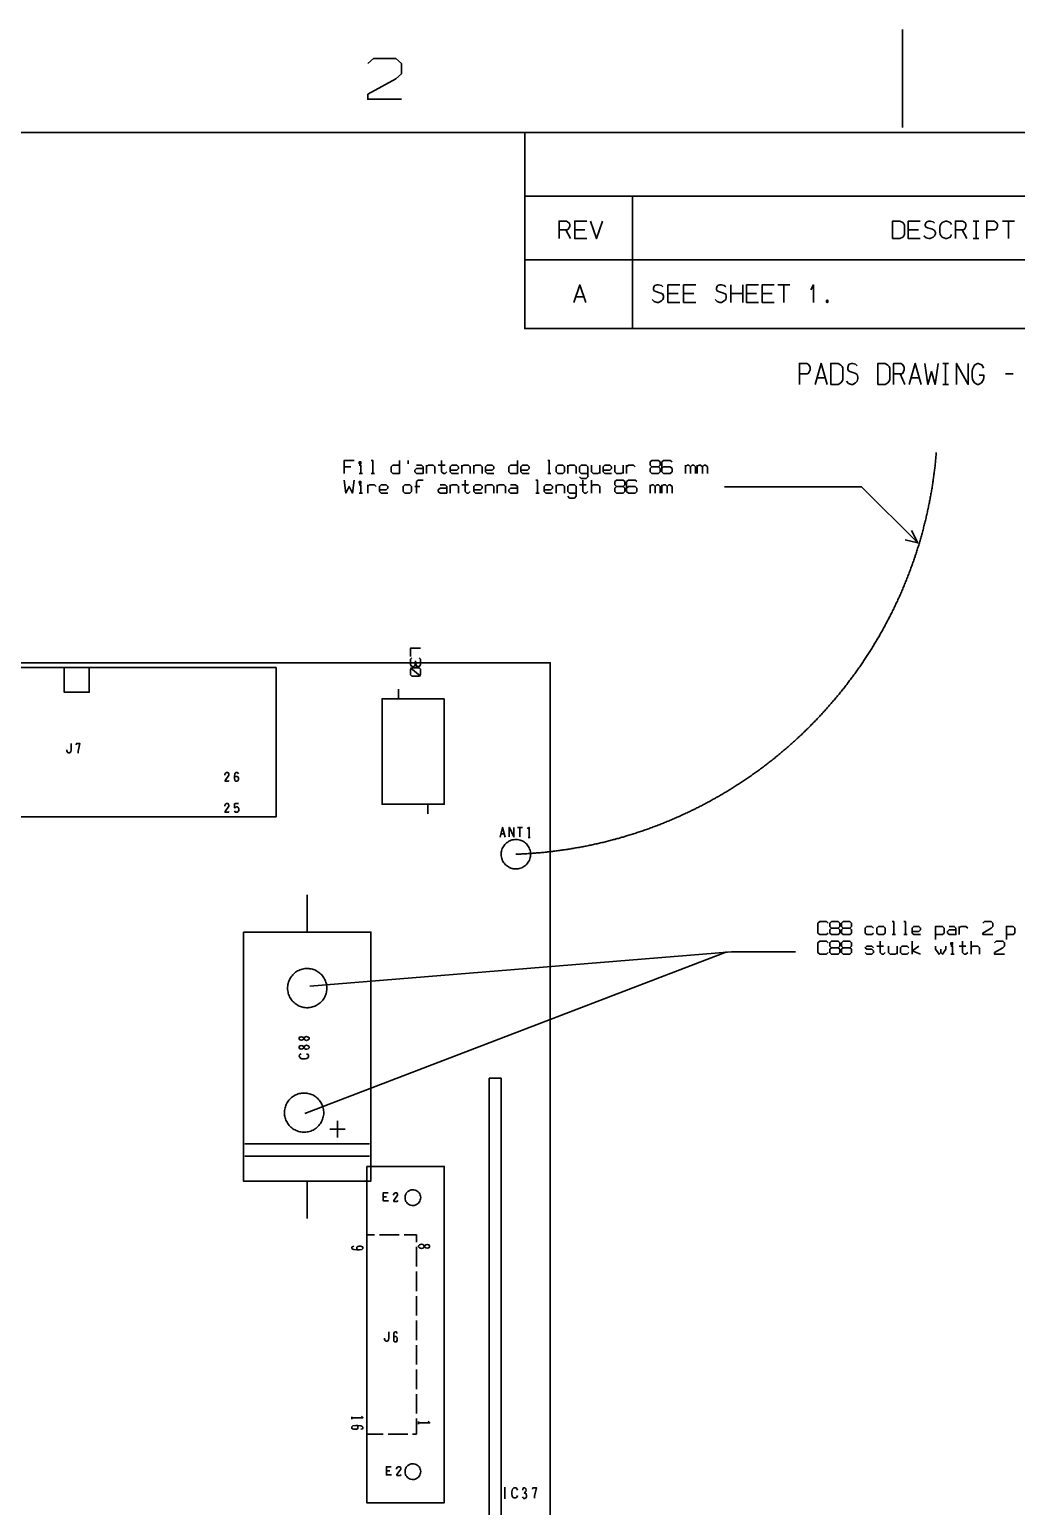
# Model space of a CAD drawing. Header units: millimetres. Extents: x 0 to 1189, y 35 to 806.
# Drawn here: x 638.5 to 915.3, y 391.3 to 805.6 of the extents above; entities that cross this region are included whole.
import ezdxf

# ---------------------------------------------------------------- set-up
doc = ezdxf.new("R2010")
doc.units = ezdxf.units.MM
doc.layers.add('Pen 1', color=7, linetype='Continuous')

msp = doc.modelspace()

# ---------------------------------------------------------------- linework, layer by layer
at = {"layer": 'Pen 1', "color": 7, "lineweight": 30}
for p, q in [((883.3, 805.58), (883.3, 778.1)), ((777.4, 758.85), (1162.45, 758.85)), ((807.65, 758.85), (807.65, 721.7)), ((903.15, 751.85), (904.72, 751.85)), ((903.95, 746.92), (903.95, 751.85)), ((911.35, 751.85), (914.7, 751.85)), ((913.03, 746.92), (913.03, 751.85)), ((788.9, 749.42), (790.2, 746.92)), ((791.42, 749.42), (794.25, 749.42)), ((884.95, 749.42), (887.78, 749.42)), ((900.03, 749.42), (901.33, 746.92)), ((903.15, 746.92), (904.72, 746.92)), ((777.4, 740.97), (1162.45, 740.97)), ((835.15, 729.05), (835.15, 733.95)), ((838.53, 733.95), (838.53, 729.05)), ((848.35, 733.95), (851.72, 733.95)), ((850.05, 729.05), (850.05, 733.95)), ((791.65, 730.58), (794.03, 730.58)), ((817.55, 731.55), (820.38, 731.55)), ((821.95, 731.55), (824.78, 731.55)), ((835.15, 731.55), (838.53, 731.55)), ((839.55, 731.55), (842.4, 731.55)), ((843.95, 731.55), (846.8, 731.55)), ((882.7, 709.03), (884, 706.05)), ((894.62, 711.92), (896.2, 711.92)), ((895.42, 706.05), (895.42, 711.92)), ((912.2, 709.03), (914.38, 709.03)), ((859.3, 707.88), (861.67, 707.88)), ((885.72, 707.88), (888.08, 707.88)), ((894.62, 706.05), (896.2, 706.05)), ((744.67, 684.72), (744.67, 683.8)), ((726.78, 682.9), (728.65, 682.9)), ((731, 681.05), (731.95, 681.05)), ((734.3, 681.05), (735.25, 681.05)), ((749.88, 681.05), (749.88, 683.35)), ((753.17, 683.35), (755.05, 683.35)), ((759.78, 681.05), (759.78, 683.35)), ((763.08, 681.05), (763.08, 683.35)), ((783.83, 681.05), (784.75, 681.05)), ((789.47, 681.05), (789.47, 683.35)), ((798.42, 681.05), (798.42, 683.35)), ((805.03, 681.05), (805.03, 683.35)), ((805.97, 681.05), (805.97, 683.35)), ((822.47, 681.05), (822.47, 683.35)), ((825.78, 681.05), (825.78, 683.35)), ((731, 675.55), (731.95, 675.55)), ((733.38, 675.55), (733.38, 677.85)), ((746.58, 677.4), (747.97, 677.4)), ((756.47, 675.55), (756.47, 677.85)), ((759.78, 677.85), (761.65, 677.85)), ((766.38, 675.55), (766.38, 677.85)), ((769.67, 675.55), (769.67, 677.85)), ((780.53, 675.55), (781.45, 675.55)), ((786.17, 675.55), (786.17, 677.85)), ((792.78, 677.85), (794.65, 677.85)), ((796.08, 675.55), (796.08, 679.22)), ((812.58, 675.55), (812.58, 677.85)), ((815.88, 675.55), (815.88, 677.85)), ((745.4, 626.58), (748.15, 624.2)), ((746.78, 628.53), (746.78, 627.75)), ((741.97, 620.55), (741.97, 617.85)), ((750.22, 588.28), (750.22, 585.6)), ((775.35, 581.75), (776.8, 581.75)), ((776.03, 581.75), (776.03, 579.1)), ((770.78, 579.95), (771.67, 579.95)), ((778.33, 578.92), (778.92, 578.92)), ((716.4, 562.9), (716.4, 552.42)), ((880.38, 551.7), (881.33, 551.7)), ((883.67, 551.7), (884.62, 551.7)), ((899.22, 551.7), (899.22, 554)), ((834.03, 546.85), (715.75, 501.48)), ((876.12, 548.5), (878.03, 548.5)), ((881.8, 546.2), (881.8, 548.5)), ((886.03, 546.2), (886.03, 549.88)), ((894.05, 546.65), (894.05, 547.58)), ((899.22, 548.5), (901.12, 548.5)), ((902.55, 546.2), (902.55, 549.88)), ((896.88, 546.2), (897.83, 546.2)), ((722.75, 497.15), (727.05, 497.15)), ((724.9, 494.8), (724.9, 499.5)), ((733.88, 493.05), (698.95, 493.05)), ((733.88, 489.55), (698.95, 489.55)), ((716.4, 482.58), (716.4, 472.08)), ((737.75, 478.15), (738.65, 478.15)), ((733.1, 467.45), (733.1, 461.95)), ((735.3, 467.45), (733.1, 467.45)), ((742.17, 467.45), (736.67, 467.45)), ((747.05, 467.45), (743.55, 467.45)), ((747.05, 465.48), (747.05, 467.45)), ((747.05, 458.6), (747.05, 464.1)), ((733.1, 460.58), (733.1, 455.08)), ((747.05, 451.7), (747.05, 457.23)), ((733.1, 453.7), (733.1, 448.2)), ((747.05, 444.83), (747.05, 450.33)), ((733.1, 446.83), (733.1, 441.33)), ((747.05, 437.95), (747.05, 443.45)), ((733.1, 439.95), (733.1, 434.45)), ((747.05, 431.08), (747.05, 436.58)), ((733.1, 433.08), (733.1, 427.58)), ((747.05, 424.2), (747.05, 429.7)), ((733.1, 426.2), (733.1, 420.67)), ((747.05, 417.33), (747.05, 422.83)), ((733.1, 419.3), (733.1, 413.8)), ((728.95, 416.48), (728.95, 415.77)), ((747.05, 411.55), (747.05, 415.95)), ((747.65, 415.1), (747.65, 414.4)), ((733.1, 412.42), (733.1, 411.55)), ((733.1, 411.55), (737.7, 411.55)), ((739.08, 411.55), (744.58, 411.55)), ((745.95, 411.55), (747.05, 411.55)), ((738.62, 401.3), (739.53, 401.3)), ((771.6, 396.55), (771.97, 396.55)), ((771.6, 393.65), (771.97, 393.65)), ((771.78, 396.55), (771.78, 393.65))]:
    msp.add_line(p, q, dxfattribs=at)
for points in [[(733.4, 796.03), (734.97, 797.45), (741.25, 797.45), (742.83, 796.03), (742.83, 793.17), (741.25, 791.72), (733.4, 787.42), (733.4, 786), (742.83, 786)], [(26.55, 776.72), (1162.45, 776.72), (1162.45, 61.62), (26.55, 61.62), (26.55, 776.72)], [(777.4, 776.72), (1162.45, 776.72), (1162.45, 721.7), (777.4, 721.7), (777.4, 776.72)], [(787.03, 746.92), (787.03, 751.85), (789.1, 751.85), (789.42, 751.65), (789.85, 751.28), (790, 750.88), (790, 750.3), (789.62, 749.55), (789.25, 749.42), (787.03, 749.42)], [(794.8, 751.85), (791.42, 751.85), (791.42, 746.92), (794.8, 746.92)], [(795.83, 751.85), (797.5, 746.92), (799.2, 751.85)], [(880.55, 746.92), (880.55, 751.85), (882.6, 751.85), (883.38, 751.45), (883.72, 751.08), (883.9, 750.7), (883.9, 748.08), (883.72, 747.7), (883.38, 747.33), (882.6, 746.92), (880.55, 746.92)], [(888.3, 751.85), (884.95, 751.85), (884.95, 746.92), (888.3, 746.92)], [(892.33, 751.28), (891.9, 751.65), (891.1, 751.85), (890.72, 751.85), (890.1, 751.65), (889.92, 751.45), (889.72, 750.88), (889.72, 750.5), (889.92, 750.12), (890.33, 749.92), (891.1, 749.72), (891.7, 749.55), (892.33, 749.22), (892.53, 748.65), (892.53, 748.28), (892.33, 747.7), (891.9, 747.33), (891.1, 746.92), (890.72, 746.92), (889.92, 747.12), (889.35, 747.7)], [(897.1, 750.88), (896.72, 751.45), (895.8, 751.85), (895.42, 751.85), (894.47, 751.45), (893.92, 750.7), (893.75, 749.92), (893.75, 748.85), (893.92, 748.08), (894.47, 747.33), (895.42, 746.92), (895.8, 746.92), (896.72, 747.33), (897.1, 748.08)], [(898.15, 746.92), (898.15, 751.85), (900.2, 751.85), (900.55, 751.65), (900.97, 751.28), (901.12, 750.88), (901.12, 750.3), (900.75, 749.55), (900.35, 749.42), (898.15, 749.42)], [(906.95, 746.92), (906.95, 751.85), (909, 751.85), (909.35, 751.65), (909.78, 751.28), (909.92, 750.88), (909.92, 750.3), (909.55, 749.55), (909.15, 749.42), (906.95, 749.42)], [(791.15, 729.05), (792.83, 733.95), (794.53, 729.05)], [(816.12, 733.38), (815.72, 733.78), (814.92, 733.95), (814.53, 733.95), (813.92, 733.78), (813.72, 733.58), (813.55, 733), (813.55, 732.62), (813.72, 732.25), (814.15, 732.05), (814.92, 731.85), (815.53, 731.67), (816.12, 731.35), (816.33, 730.78), (816.33, 730.4), (816.12, 729.83), (815.72, 729.45), (814.92, 729.05), (814.53, 729.05), (813.72, 729.25), (813.15, 729.83)], [(820.92, 733.95), (817.55, 733.95), (817.55, 729.05), (820.92, 729.05)], [(825.33, 733.95), (821.95, 733.95), (821.95, 729.05), (825.33, 729.05)], [(833.75, 733.38), (833.33, 733.78), (832.53, 733.95), (832.12, 733.95), (831.53, 733.78), (831.33, 733.58), (831.15, 733), (831.15, 732.62), (831.33, 732.25), (831.75, 732.05), (832.53, 731.85), (833.12, 731.67), (833.75, 731.35), (833.92, 730.78), (833.92, 730.4), (833.75, 729.83), (833.33, 729.45), (832.53, 729.05), (832.12, 729.05), (831.33, 729.25), (830.75, 729.83)], [(842.92, 733.95), (839.55, 733.95), (839.55, 729.05), (842.92, 729.05)], [(847.33, 733.95), (843.95, 733.95), (843.95, 729.05), (847.33, 729.05)], [(857.65, 732.55), (858.38, 733.95), (858.38, 729.05)], [(862.4, 729.17), (862.33, 729.05), (862.12, 729.05), (862.05, 729.17), (862.05, 729.5), (862.12, 729.62), (862.33, 729.62), (862.4, 729.5), (862.4, 729.17)], [(854.42, 706.05), (854.42, 711.92), (856.47, 711.92), (856.83, 711.7), (857.25, 711.25), (857.4, 710.78), (857.4, 710.1), (857, 709.17), (856.62, 709.03), (854.42, 709.03)], [(858.83, 706.05), (860.5, 711.92), (862.17, 706.05)], [(863.22, 706.05), (863.22, 711.92), (865.28, 711.92), (866.05, 711.47), (866.38, 711.03), (866.58, 710.55), (866.58, 707.42), (866.38, 706.97), (866.05, 706.5), (865.28, 706.05), (863.22, 706.05)], [(870.6, 711.25), (870.17, 711.7), (869.38, 711.92), (869, 711.92), (868.38, 711.7), (868.2, 711.47), (868, 710.78), (868, 710.33), (868.2, 709.88), (868.6, 709.65), (869.38, 709.4), (869.97, 709.17), (870.6, 708.8), (870.78, 708.1), (870.78, 707.65), (870.6, 706.97), (870.17, 706.5), (869.38, 706.05), (869, 706.05), (868.2, 706.28), (867.62, 706.97)], [(876.42, 706.05), (876.42, 711.92), (878.47, 711.92), (879.25, 711.47), (879.58, 711.03), (879.78, 710.55), (879.78, 707.42), (879.58, 706.97), (879.25, 706.5), (878.47, 706.05), (876.42, 706.05)], [(880.83, 706.05), (880.83, 711.92), (882.88, 711.92), (883.22, 711.7), (883.65, 711.25), (883.8, 710.78), (883.8, 710.1), (883.42, 709.17), (883.03, 709.03), (880.83, 709.03)], [(885.22, 706.05), (886.9, 711.92), (888.58, 706.05)], [(889.62, 711.92), (890.45, 706.05), (891.45, 709.65), (892.47, 706.05), (893.33, 711.92)], [(898.42, 706.05), (898.42, 711.92), (901.78, 706.05), (901.78, 711.92)], [(906.03, 710.55), (905.67, 711.47), (904.65, 711.92), (904.35, 711.92), (903.5, 711.47), (902.92, 710.33), (902.83, 709.65), (902.83, 708.35), (902.92, 707.42), (903.5, 706.5), (904.35, 706.05), (904.65, 706.05), (905.5, 706.5), (906.03, 707.42), (906.17, 708.1), (906.17, 708.58), (904.85, 708.58)], [(726.78, 681.05), (726.78, 684.72), (729.6, 684.72)], [(731, 683.8), (731, 684.28), (731.47, 684.28), (731.47, 683.8), (731, 683.8)], [(734.78, 681.05), (734.78, 684.72), (734.3, 684.72)], [(742.33, 683.35), (740.45, 683.35), (739.97, 682.9), (739.97, 681.53), (740.45, 681.05), (742.33, 681.05), (742.33, 684.72)], [(755.53, 681.53), (755.05, 681.05), (754.58, 681.05), (754.1, 681.53), (754.1, 684.72)], [(775.33, 683.35), (773.45, 683.35), (772.97, 682.9), (772.97, 681.53), (773.45, 681.05), (775.33, 681.05), (775.33, 684.72)], [(774.92, 574.25), (775.25, 574.28), (775.6, 574.28), (775.95, 574.3), (776.28, 574.3), (776.62, 574.33), (776.97, 574.35), (777.33, 574.38), (777.65, 574.38), (778, 574.4), (778.35, 574.42), (778.67, 574.45), (779.03, 574.47), (779.38, 574.5), (779.7, 574.53), (780.05, 574.55), (780.4, 574.58), (780.72, 574.6), (781.08, 574.62), (781.42, 574.65), (781.75, 574.67), (782.1, 574.72), (782.45, 574.75), (782.78, 574.78), (783.12, 574.83), (783.47, 574.85), (783.8, 574.9), (784.15, 574.92), (784.5, 574.97), (784.83, 575), (785.17, 575.05), (785.5, 575.08), (785.85, 575.12), (786.2, 575.17), (786.53, 575.22), (786.88, 575.25), (787.2, 575.3), (787.55, 575.35), (787.9, 575.4), (788.22, 575.45), (788.58, 575.5), (788.9, 575.55), (789.25, 575.6), (789.58, 575.65), (789.92, 575.7), (790.28, 575.75), (790.6, 575.83), (790.95, 575.88), (791.28, 575.92), (791.62, 576), (791.95, 576.05), (792.3, 576.1), (792.62, 576.17), (792.97, 576.22), (793.3, 576.3), (793.65, 576.35), (793.97, 576.42), (794.33, 576.47), (794.65, 576.55), (795, 576.62), (795.33, 576.7), (795.65, 576.75), (796, 576.83), (796.33, 576.9), (796.67, 576.97), (797, 577.05), (797.33, 577.12), (797.67, 577.2), (798, 577.28), (798.35, 577.35), (798.67, 577.42), (799, 577.5), (799.35, 577.58), (799.67, 577.67), (800, 577.75), (800.35, 577.83), (800.67, 577.92), (801, 578), (801.35, 578.08), (801.67, 578.17), (802, 578.25), (802.33, 578.35), (802.67, 578.42), (803, 578.53), (803.33, 578.62), (803.65, 578.7), (803.97, 578.8), (804.33, 578.9), (804.65, 579), (804.97, 579.08), (805.3, 579.17), (805.62, 579.28), (805.95, 579.38), (806.3, 579.47), (806.62, 579.58), (806.95, 579.67), (807.28, 579.78), (807.6, 579.88), (807.92, 579.97), (808.25, 580.1), (808.58, 580.2), (808.9, 580.3), (809.22, 580.4), (809.55, 580.53), (809.88, 580.62), (810.2, 580.75), (810.53, 580.85), (810.85, 580.97), (811.17, 581.08), (811.5, 581.2), (811.83, 581.3), (812.15, 581.42), (812.47, 581.53), (812.8, 581.65), (813.12, 581.78), (813.45, 581.9), (813.75, 582), (814.08, 582.12), (814.4, 582.25), (814.72, 582.38), (815.05, 582.5), (815.35, 582.62), (815.67, 582.75), (816, 582.88), (816.33, 583), (816.62, 583.12), (816.95, 583.28), (817.28, 583.4), (817.58, 583.53), (817.9, 583.65), (818.22, 583.8), (818.53, 583.92), (818.85, 584.05), (819.17, 584.2), (819.47, 584.33), (819.8, 584.47), (820.1, 584.6), (820.42, 584.75), (820.72, 584.88), (821.05, 585.03), (821.35, 585.17), (821.67, 585.3), (821.97, 585.45), (822.3, 585.6), (822.6, 585.75), (822.92, 585.88), (823.22, 586.03), (823.53, 586.17), (823.85, 586.33), (824.15, 586.47), (824.47, 586.62), (824.78, 586.78), (825.08, 586.92), (825.38, 587.08), (825.7, 587.22), (826, 587.4), (826.3, 587.55), (826.6, 587.7), (826.92, 587.85), (827.22, 588.03), (827.53, 588.17), (827.83, 588.33), (828.12, 588.5), (828.42, 588.65), (828.72, 588.83), (829.03, 588.97), (829.35, 589.15), (829.65, 589.3), (829.95, 589.47), (830.25, 589.65), (830.55, 589.8), (830.85, 589.97), (831.12, 590.15), (831.42, 590.33), (831.72, 590.47), (832.03, 590.65), (832.33, 590.83), (832.62, 591), (832.92, 591.17), (833.22, 591.35), (833.5, 591.53), (833.8, 591.7), (834.1, 591.88), (834.4, 592.05), (834.67, 592.22), (834.97, 592.42), (835.28, 592.6), (835.55, 592.78), (835.85, 592.95), (836.12, 593.15), (836.42, 593.33), (836.72, 593.5), (837, 593.7), (837.3, 593.88), (837.58, 594.08), (837.88, 594.25), (838.15, 594.45), (838.45, 594.62), (838.72, 594.83), (839, 595.03), (839.3, 595.2), (839.58, 595.4), (839.85, 595.6), (840.15, 595.8), (840.42, 595.97), (840.7, 596.17), (841, 596.38), (841.28, 596.58), (841.55, 596.78), (841.83, 596.97), (842.1, 597.17), (842.38, 597.38), (842.67, 597.58), (842.95, 597.78), (843.22, 597.97), (843.5, 598.17), (843.78, 598.38), (844.05, 598.6), (844.33, 598.8), (844.6, 599), (844.88, 599.2), (845.15, 599.42), (845.4, 599.62), (845.67, 599.83), (845.95, 600.05), (846.22, 600.25), (846.5, 600.47), (846.78, 600.67), (847.03, 600.9), (847.3, 601.1), (847.58, 601.33), (847.83, 601.55), (848.1, 601.75), (848.38, 601.97), (848.62, 602.2), (848.9, 602.4), (849.15, 602.62), (849.42, 602.85), (849.67, 603.08), (849.95, 603.3), (850.2, 603.5), (850.47, 603.72), (850.72, 603.95), (850.97, 604.17), (851.25, 604.4), (851.5, 604.62), (851.75, 604.85), (852.03, 605.1), (852.28, 605.33), (852.53, 605.55), (852.78, 605.78), (853.05, 606), (853.3, 606.22), (853.55, 606.47), (853.8, 606.7), (854.05, 606.92), (854.3, 607.17), (854.55, 607.4), (854.8, 607.62), (855.05, 607.88), (855.3, 608.1), (855.55, 608.35), (855.8, 608.58), (856.05, 608.83), (856.28, 609.05), (856.53, 609.3), (856.78, 609.55), (857.03, 609.78), (857.25, 610.03), (857.5, 610.28), (857.75, 610.5), (857.97, 610.75), (858.22, 611), (858.47, 611.25), (858.7, 611.5), (858.95, 611.75), (859.17, 611.97), (859.42, 612.22), (859.65, 612.47), (859.9, 612.72), (860.12, 612.97), (860.35, 613.22), (860.6, 613.47), (860.83, 613.75), (861.05, 614), (861.28, 614.25), (861.53, 614.5), (861.75, 614.75), (861.97, 615), (862.2, 615.28), (862.42, 615.53), (862.65, 615.78), (862.88, 616.03), (863.1, 616.3), (863.33, 616.55), (863.55, 616.8), (863.78, 617.08), (864, 617.33), (864.22, 617.6), (864.45, 617.85), (864.67, 618.12), (864.88, 618.38), (865.1, 618.65), (865.33, 618.9), (865.55, 619.17), (865.75, 619.45), (865.97, 619.7), (866.2, 619.97), (866.4, 620.25), (866.62, 620.53), (866.83, 620.78), (867.05, 621.05), (867.25, 621.33), (867.47, 621.6), (867.67, 621.88), (867.88, 622.12), (868.1, 622.4), (868.3, 622.67), (868.5, 622.95), (868.72, 623.22), (868.92, 623.5), (869.12, 623.78), (869.33, 624.05), (869.53, 624.33), (869.72, 624.6), (869.92, 624.88), (870.12, 625.17), (870.33, 625.45), (870.53, 625.72), (870.72, 626), (870.92, 626.28), (871.12, 626.55), (871.33, 626.85), (871.53, 627.12), (871.7, 627.4), (871.9, 627.7), (872.1, 627.97), (872.3, 628.25), (872.47, 628.55), (872.67, 628.83), (872.85, 629.12), (873.05, 629.4), (873.22, 629.7), (873.42, 629.97), (873.6, 630.28), (873.8, 630.55), (873.97, 630.85), (874.17, 631.12), (874.35, 631.42), (874.53, 631.7), (874.7, 632), (874.9, 632.3), (875.08, 632.58), (875.25, 632.88), (875.42, 633.17), (875.6, 633.47), (875.78, 633.75), (875.95, 634.05), (876.12, 634.35), (876.3, 634.65), (876.47, 634.95), (876.65, 635.22), (876.83, 635.53), (877, 635.83), (877.17, 636.12), (877.33, 636.42), (877.5, 636.72), (877.67, 637.03), (877.85, 637.33), (878, 637.62), (878.17, 637.92), (878.33, 638.22), (878.5, 638.53), (878.65, 638.83), (878.83, 639.12), (878.97, 639.42), (879.15, 639.75), (879.3, 640.05), (879.45, 640.35), (879.62, 640.65), (879.78, 640.95), (879.92, 641.28), (880.08, 641.58), (880.25, 641.88), (880.4, 642.17), (880.55, 642.5), (880.7, 642.8), (880.85, 643.1), (881, 643.42), (881.15, 643.72), (881.3, 644.03), (881.45, 644.35), (881.58, 644.65), (881.72, 644.97), (881.88, 645.28), (882.03, 645.58), (882.15, 645.9), (882.3, 646.2), (882.45, 646.53), (882.58, 646.83), (882.72, 647.15), (882.85, 647.47), (883, 647.78), (883.12, 648.1), (883.28, 648.4), (883.4, 648.72), (883.55, 649.05), (883.67, 649.35), (883.8, 649.67), (883.92, 650), (884.08, 650.3), (884.2, 650.62), (884.33, 650.95), (884.45, 651.25), (884.58, 651.58), (884.7, 651.9), (884.83, 652.22), (884.95, 652.53), (885.08, 652.85), (885.2, 653.17), (885.33, 653.5), (885.45, 653.83), (885.55, 654.15), (885.67, 654.45), (885.8, 654.78), (885.92, 655.1), (886.03, 655.42), (886.15, 655.75), (886.25, 656.08), (886.38, 656.4), (886.47, 656.72), (886.6, 657.05), (886.7, 657.38), (886.83, 657.7), (886.92, 658.03), (887.03, 658.35), (887.15, 658.67), (887.25, 659), (887.35, 659.33), (887.45, 659.65), (887.55, 659.97), (887.65, 660.3), (887.78, 660.62), (887.88, 660.97), (887.97, 661.3), (888.05, 661.62), (888.15, 661.95), (888.25, 662.28), (888.35, 662.6), (888.45, 662.92), (888.55, 663.28), (888.62, 663.6), (888.72, 663.92), (888.83, 664.25), (888.9, 664.6), (889, 664.92), (889.08, 665.25), (889.17, 665.58), (889.25, 665.92), (889.35, 666.25), (889.42, 666.58), (889.53, 666.9), (889.6, 667.25), (889.67, 667.58), (889.75, 667.9), (889.85, 668.25), (889.92, 668.58), (890, 668.9), (890.08, 669.25), (890.15, 669.58), (890.22, 669.92), (890.3, 670.25), (890.38, 670.58), (890.45, 670.92), (890.53, 671.25), (890.6, 671.6), (890.65, 671.92), (890.72, 672.25), (890.8, 672.6), (890.88, 672.92), (890.92, 673.28), (891, 673.6), (891.05, 673.95), (891.12, 674.28), (891.2, 674.62), (891.25, 674.95), (891.3, 675.3), (891.38, 675.62), (891.42, 675.97), (891.47, 676.3), (891.55, 676.65), (891.6, 676.97), (891.65, 677.33), (891.7, 677.65), (891.75, 678), (891.8, 678.35), (891.85, 678.67), (891.9, 679.03), (891.95, 679.35), (892, 679.7), (892.05, 680.03), (892.1, 680.38), (892.15, 680.72), (892.2, 681.05), (892.22, 681.4), (892.28, 681.75), (892.33, 682.08), (892.35, 682.42), (892.4, 682.75), (892.45, 683.1), (892.47, 683.45), (892.5, 683.78), (892.55, 684.12), (892.58, 684.47), (892.62, 684.8), (892.65, 685.15), (892.67, 685.5), (892.7, 685.83), (892.75, 686.17), (892.78, 686.53), (892.8, 686.85), (892.8, 686.9)], [(784.28, 681.05), (784.28, 684.72), (783.83, 684.72)], [(813.05, 682.9), (812.58, 682.42), (812.58, 681.53), (813.05, 681.05), (814.92, 681.05), (815.4, 681.53), (815.4, 682.42), (814.92, 682.9), (813.05, 682.9), (812.58, 683.35), (812.58, 684.28), (813.05, 684.72), (814.92, 684.72), (815.4, 684.28), (815.4, 683.35), (814.92, 682.9)], [(818.7, 684.28), (818.22, 684.72), (816.35, 684.72), (815.88, 684.28), (815.88, 681.53), (816.35, 681.05), (818.22, 681.05), (818.7, 681.53), (818.7, 682.42), (818.22, 682.9), (816.35, 682.9), (815.88, 682.42)], [(731.47, 681.05), (731.47, 683.35), (731, 683.35)], [(747.05, 683.35), (748.45, 683.35), (748.92, 682.9), (748.92, 681.05), (747.05, 681.05), (746.58, 681.53), (746.58, 681.97), (747.05, 682.42), (748.92, 682.42)], [(749.88, 682.9), (750.35, 683.35), (751.75, 683.35), (752.22, 682.9), (752.22, 681.05)], [(756.47, 681.97), (758.35, 681.97), (758.83, 682.42), (758.83, 682.9), (758.35, 683.35), (756.95, 683.35), (756.47, 682.9), (756.47, 681.53), (756.95, 681.05), (758.83, 681.05)], [(759.78, 682.9), (760.25, 683.35), (761.65, 683.35), (762.12, 682.9), (762.12, 681.05)], [(763.08, 682.9), (763.55, 683.35), (764.95, 683.35), (765.42, 682.9), (765.42, 681.05)], [(766.38, 681.97), (768.25, 681.97), (768.72, 682.42), (768.72, 682.9), (768.25, 683.35), (766.85, 683.35), (766.38, 682.9), (766.38, 681.53), (766.85, 681.05), (768.72, 681.05)], [(776.28, 681.97), (778.15, 681.97), (778.62, 682.42), (778.62, 682.9), (778.15, 683.35), (776.75, 683.35), (776.28, 682.9), (776.28, 681.53), (776.75, 681.05), (778.62, 681.05)], [(786.17, 681.53), (786.17, 682.9), (786.65, 683.35), (788.05, 683.35), (788.53, 682.9), (788.53, 681.53), (788.05, 681.05), (786.65, 681.05), (786.17, 681.53)], [(789.47, 682.9), (789.95, 683.35), (791.35, 683.35), (791.83, 682.9), (791.83, 681.05)], [(792.78, 680.15), (793.25, 679.67), (794.65, 679.67), (795.12, 680.15), (795.12, 682.9), (794.65, 683.35), (793.25, 683.35), (792.78, 682.9), (792.78, 681.53), (793.25, 681.05), (795.12, 681.05)], [(796.08, 683.35), (796.08, 681.53), (796.55, 681.05), (797.95, 681.05), (798.42, 681.53)], [(799.38, 681.97), (801.25, 681.97), (801.72, 682.42), (801.72, 682.9), (801.25, 683.35), (799.85, 683.35), (799.38, 682.9), (799.38, 681.53), (799.85, 681.05), (801.72, 681.05)], [(802.67, 683.35), (802.67, 681.53), (803.15, 681.05), (804.55, 681.05), (805.03, 681.53)], [(805.97, 682.9), (806.45, 683.35), (807.85, 683.35), (808.33, 682.9)], [(822.47, 682.9), (822.95, 683.35), (823.42, 683.35), (823.9, 682.9), (823.9, 681.05)], [(823.9, 682.9), (824.38, 683.35), (824.83, 683.35), (825.3, 682.9), (825.3, 681.05)], [(825.78, 682.9), (826.25, 683.35), (826.72, 683.35), (827.2, 682.9), (827.2, 681.05)], [(827.2, 682.9), (827.67, 683.35), (828.12, 683.35), (828.6, 682.9), (828.6, 681.05)], [(726.78, 679.22), (727.22, 675.55), (728.17, 677.4), (729.12, 675.55), (729.6, 679.22)], [(731, 678.3), (731, 678.78), (731.47, 678.78), (731.47, 678.3), (731, 678.3)], [(731.47, 675.55), (731.47, 677.85), (731, 677.85)], [(733.38, 677.4), (733.83, 677.85), (735.25, 677.85), (735.72, 677.4)], [(736.67, 676.47), (738.55, 676.47), (739.03, 676.92), (739.03, 677.4), (738.55, 677.85), (737.15, 677.85), (736.67, 677.4), (736.67, 676.03), (737.15, 675.55), (739.03, 675.55)], [(743.28, 676.03), (743.28, 677.4), (743.75, 677.85), (745.15, 677.85), (745.62, 677.4), (745.62, 676.03), (745.15, 675.55), (743.75, 675.55), (743.28, 676.03)], [(747.05, 675.55), (747.05, 678.78), (747.5, 679.22), (748.92, 679.22)], [(753.65, 677.85), (755.05, 677.85), (755.53, 677.4), (755.53, 675.55), (753.65, 675.55), (753.17, 676.03), (753.17, 676.47), (753.65, 676.92), (755.53, 676.92)], [(756.47, 677.4), (756.95, 677.85), (758.35, 677.85), (758.83, 677.4), (758.83, 675.55)], [(762.12, 676.03), (761.65, 675.55), (761.17, 675.55), (760.72, 676.03), (760.72, 679.22)], [(763.08, 676.47), (764.95, 676.47), (765.42, 676.92), (765.42, 677.4), (764.95, 677.85), (763.55, 677.85), (763.08, 677.4), (763.08, 676.03), (763.55, 675.55), (765.42, 675.55)], [(766.38, 677.4), (766.85, 677.85), (768.25, 677.85), (768.72, 677.4), (768.72, 675.55)], [(769.67, 677.4), (770.15, 677.85), (771.55, 677.85), (772.03, 677.4), (772.03, 675.55)], [(773.45, 677.85), (774.85, 677.85), (775.33, 677.4), (775.33, 675.55), (773.45, 675.55), (772.97, 676.03), (772.97, 676.47), (773.45, 676.92), (775.33, 676.92)], [(780.97, 675.55), (780.97, 679.22), (780.53, 679.22)], [(782.88, 676.47), (784.75, 676.47), (785.22, 676.92), (785.22, 677.4), (784.75, 677.85), (783.35, 677.85), (782.88, 677.4), (782.88, 676.03), (783.35, 675.55), (785.22, 675.55)], [(786.17, 677.4), (786.65, 677.85), (788.05, 677.85), (788.53, 677.4), (788.53, 675.55)], [(789.47, 674.65), (789.95, 674.17), (791.35, 674.17), (791.83, 674.65), (791.83, 677.4), (791.35, 677.85), (789.95, 677.85), (789.47, 677.4), (789.47, 676.03), (789.95, 675.55), (791.83, 675.55)], [(795.12, 676.03), (794.65, 675.55), (794.2, 675.55), (793.72, 676.03), (793.72, 679.22)], [(796.08, 677.4), (796.55, 677.85), (797.95, 677.85), (798.42, 677.4), (798.42, 675.55)], [(803.15, 677.4), (802.67, 676.92), (802.67, 676.03), (803.15, 675.55), (805.03, 675.55), (805.5, 676.03), (805.5, 676.92), (805.03, 677.4), (803.15, 677.4), (802.67, 677.85), (802.67, 678.78), (803.15, 679.22), (805.03, 679.22), (805.5, 678.78), (805.5, 677.85), (805.03, 677.4)], [(808.8, 678.78), (808.33, 679.22), (806.45, 679.22), (805.97, 678.78), (805.97, 676.03), (806.45, 675.55), (808.33, 675.55), (808.8, 676.03), (808.8, 676.92), (808.33, 677.4), (806.45, 677.4), (805.97, 676.92)], [(812.58, 677.4), (813.05, 677.85), (813.53, 677.85), (814, 677.4), (814, 675.55)], [(814, 677.4), (814.47, 677.85), (814.92, 677.85), (815.4, 677.4), (815.4, 675.55)], [(815.88, 677.4), (816.35, 677.85), (816.83, 677.85), (817.3, 677.4), (817.3, 675.55)], [(817.3, 677.4), (817.78, 677.85), (818.22, 677.85), (818.7, 677.4), (818.7, 675.55)], [(887.58, 661.58), (871.85, 677.3), (833.42, 677.3)], [(885.83, 665.08), (887.58, 661.58), (884.08, 662.45)], [(748.15, 632.08), (745.4, 632.08), (745.4, 629.7)], [(625, 296.55), (625, 350.2), (784.53, 350.2), (784.53, 627.97), (261.95, 627.97), (261.95, 350.2), (356.83, 350.2), (356.83, 295.17), (623.62, 295.17)], [(707.67, 626.65), (595.9, 626.65), (595.9, 584.72), (707.67, 584.72), (707.67, 626.65)], [(648.3, 626.65), (648.3, 619.67), (655.28, 619.67), (655.28, 626.65)], [(747.83, 629.33), (748.15, 628.92), (748.15, 627.35), (747.83, 626.95), (747.12, 626.95), (746.78, 627.75), (746.45, 626.95), (745.75, 626.95), (745.4, 627.35), (745.4, 628.92), (745.75, 629.33)], [(745.75, 626.58), (747.83, 626.58), (748.15, 626.17), (748.15, 624.6), (747.83, 624.2), (745.75, 624.2), (745.4, 624.6), (745.4, 626.17), (745.75, 626.58)], [(754.83, 617.85), (737.38, 617.85), (737.38, 588.28), (754.83, 588.28), (754.83, 617.85)], [(650.22, 605.33), (650.22, 603.47), (650.15, 603.05), (649.97, 602.8), (649.75, 602.67), (649.53, 602.67), (649.25, 602.8), (649.03, 603.17), (649.03, 603.53)], [(651.65, 604.97), (651.72, 605.33), (652.62, 605.33), (652.62, 605.28), (652.15, 603.17), (652.15, 602.58)], [(693.3, 596.45), (693.3, 596.65), (693.47, 596.97), (693.78, 597.17), (694.03, 597.17), (694.28, 597.12), (694.45, 596.78), (694.45, 596.45), (693.38, 594.95), (693.38, 594.75), (694.38, 594.75), (694.55, 594.95)], [(697.12, 596.78), (696.95, 597.12), (696.78, 597.17), (696.53, 597.17), (696.22, 596.97), (696.12, 596.78), (696.05, 596.1), (696.05, 595.58), (696.12, 594.95), (696.4, 594.75), (696.7, 594.75), (696.95, 594.8), (697.12, 595.17), (697.12, 595.58), (697.03, 595.9), (696.78, 596.1), (696.4, 596.1), (696.22, 596.05), (696.05, 595.83)], [(693.3, 587.72), (693.3, 587.92), (693.47, 588.25), (693.78, 588.45), (694.03, 588.45), (694.28, 588.4), (694.45, 588.03), (694.45, 587.72), (693.38, 586.22), (693.38, 586.03), (694.38, 586.03), (694.55, 586.22)], [(697.12, 588.45), (696.12, 588.45), (696.05, 588.4), (696.05, 587.3), (696.22, 587.3), (696.53, 587.53), (696.88, 587.53), (697.03, 587.35), (697.2, 586.95), (697.2, 586.53), (697.03, 586.22), (696.78, 586.03), (696.4, 586.03), (696.22, 586.08), (696.05, 586.42)], [(770.55, 579.05), (771.2, 581.75), (771.9, 579.05)], [(773.03, 579.1), (773.03, 581.75), (773.1, 581.75), (774.33, 579.1), (774.38, 579.1), (774.38, 581.75)], [(778.2, 581.4), (778.5, 581.75), (778.62, 581.75), (778.62, 578.92)], [(774.92, 578.38), (774.58, 578.38), (774.22, 578.33), (773.88, 578.25), (773.55, 578.15), (773.22, 578.03), (772.9, 577.88), (772.62, 577.67), (772.33, 577.47), (772.08, 577.25), (771.83, 577), (771.6, 576.72), (771.4, 576.42), (771.25, 576.12), (771.1, 575.83), (770.97, 575.5), (770.88, 575.15), (770.83, 574.8), (770.8, 574.47), (770.8, 574.12), (770.83, 573.78), (770.88, 573.42), (770.95, 573.08), (771.08, 572.75), (771.2, 572.42), (771.38, 572.12), (771.58, 571.85), (771.78, 571.58), (772.03, 571.3), (772.28, 571.08), (772.55, 570.88), (772.85, 570.67), (773.17, 570.53), (773.47, 570.38), (773.83, 570.28), (774.15, 570.2), (774.5, 570.15), (774.85, 570.12), (775.2, 570.15), (775.55, 570.17), (775.88, 570.25), (776.22, 570.35), (776.55, 570.47), (776.85, 570.62), (777.15, 570.8), (777.45, 571), (777.7, 571.22), (777.95, 571.47), (778.17, 571.72), (778.38, 572.03), (778.55, 572.33), (778.7, 572.62), (778.83, 572.95), (778.92, 573.3), (779, 573.65), (779.03, 573.97), (779.05, 574.33), (779.03, 574.67), (778.97, 575.03), (778.9, 575.38), (778.78, 575.7), (778.65, 576.03), (778.47, 576.33), (778.3, 576.62), (778.08, 576.9), (777.85, 577.15), (777.6, 577.4), (777.33, 577.6), (777.03, 577.8), (776.72, 577.97), (776.4, 578.1), (776.08, 578.22), (775.72, 578.3), (775.4, 578.35), (775.05, 578.38), (774.92, 578.38)], [(862.45, 552.15), (862, 551.7), (860.1, 551.7), (859.62, 552.15), (859.62, 554.9), (860.1, 555.38), (862, 555.38), (862.45, 554.9)], [(863.4, 553.53), (862.92, 553.08), (862.92, 552.15), (863.4, 551.7), (865.3, 551.7), (865.75, 552.15), (865.75, 553.08), (865.3, 553.53), (863.4, 553.53), (862.92, 554), (862.92, 554.9), (863.4, 555.38), (865.3, 555.38), (865.75, 554.9), (865.75, 554), (865.3, 553.53)], [(866.7, 553.53), (866.22, 553.08), (866.22, 552.15), (866.7, 551.7), (868.6, 551.7), (869.05, 552.15), (869.05, 553.08), (868.6, 553.53), (866.7, 553.53), (866.22, 554), (866.22, 554.9), (866.7, 555.38), (868.6, 555.38), (869.05, 554.9), (869.05, 554), (868.6, 553.53)], [(880.85, 551.7), (880.85, 555.38), (880.38, 555.38)], [(884.15, 551.7), (884.15, 555.38), (883.67, 555.38)], [(905.85, 554.9), (906.3, 555.38), (908.2, 555.38), (908.67, 554.9), (908.67, 554), (908.2, 553.53), (905.85, 552.15), (905.85, 551.7), (908.67, 551.7)], [(698.53, 552.42), (698.53, 482.58), (734.28, 482.58), (734.28, 552.42), (698.53, 552.42)], [(875.2, 552.15), (874.72, 551.7), (873.3, 551.7), (872.83, 552.15), (872.83, 553.53), (873.3, 554), (874.72, 554), (875.2, 553.53)], [(876.12, 552.15), (876.12, 553.53), (876.6, 554), (878.03, 554), (878.5, 553.53), (878.5, 552.15), (878.03, 551.7), (876.6, 551.7), (876.12, 552.15)], [(886.03, 552.62), (887.92, 552.62), (888.4, 553.08), (888.4, 553.53), (887.92, 554), (886.5, 554), (886.03, 553.53), (886.03, 552.15), (886.5, 551.7), (888.4, 551.7)], [(892.62, 550.33), (892.62, 554), (894.53, 554), (895, 553.53), (895, 552.15), (894.53, 551.7), (892.62, 551.7)], [(896.4, 554), (897.83, 554), (898.3, 553.53), (898.3, 551.7), (896.4, 551.7), (895.92, 552.15), (895.92, 552.62), (896.4, 553.08), (898.3, 553.08)], [(899.22, 553.53), (899.7, 554), (901.12, 554), (901.6, 553.53)], [(912.45, 550.33), (912.45, 554), (914.33, 554), (914.8, 553.53), (914.8, 552.15), (914.33, 551.7), (912.45, 551.7)], [(717.12, 537.22), (835.4, 546.85), (853.28, 546.85)], [(862.45, 546.65), (862, 546.2), (860.1, 546.2), (859.62, 546.65), (859.62, 549.4), (860.1, 549.88), (862, 549.88), (862.45, 549.4)], [(863.4, 548.03), (862.92, 547.58), (862.92, 546.65), (863.4, 546.2), (865.3, 546.2), (865.75, 546.65), (865.75, 547.58), (865.3, 548.03), (863.4, 548.03), (862.92, 548.5), (862.92, 549.4), (863.4, 549.88), (865.3, 549.88), (865.75, 549.4), (865.75, 548.5), (865.3, 548.03)], [(866.7, 548.03), (866.22, 547.58), (866.22, 546.65), (866.7, 546.2), (868.6, 546.2), (869.05, 546.65), (869.05, 547.58), (868.6, 548.03), (866.7, 548.03), (866.22, 548.5), (866.22, 549.4), (866.7, 549.88), (868.6, 549.88), (869.05, 549.4), (869.05, 548.5), (868.6, 548.03)], [(872.83, 546.65), (873.3, 546.2), (874.72, 546.2), (875.2, 546.65), (875.2, 547.12), (874.72, 547.58), (873.3, 547.58), (872.83, 548.03), (873.3, 548.5), (874.72, 548.5), (875.2, 548.03)], [(878.5, 546.65), (878.03, 546.2), (877.55, 546.2), (877.08, 546.65), (877.08, 549.88)], [(879.42, 548.5), (879.42, 546.65), (879.9, 546.2), (881.33, 546.2), (881.8, 546.65)], [(885.1, 546.65), (884.62, 546.2), (883.2, 546.2), (882.72, 546.65), (882.72, 548.03), (883.2, 548.5), (884.62, 548.5), (885.1, 548.03)], [(887.92, 548.5), (886.03, 547.12), (888.4, 546.2)], [(892.62, 548.5), (892.62, 547.58), (893.58, 546.2), (894.05, 546.65), (894.53, 546.2), (895.47, 547.58), (895.47, 548.5)], [(896.88, 548.95), (896.88, 549.4), (897.35, 549.4), (897.35, 548.95), (896.88, 548.95)], [(897.35, 546.2), (897.35, 548.5), (896.88, 548.5)], [(901.6, 546.65), (901.12, 546.2), (900.65, 546.2), (900.17, 546.65), (900.17, 549.88)], [(902.55, 548.03), (903, 548.5), (904.42, 548.5), (904.9, 548.03), (904.9, 546.2)], [(909.15, 549.4), (909.6, 549.88), (911.5, 549.88), (911.97, 549.4), (911.97, 548.5), (911.5, 548.03), (909.15, 546.65), (909.15, 546.2), (911.97, 546.2)], [(716.4, 542.2), (716.05, 542.2), (715.7, 542.17), (715.38, 542.1), (715.03, 542.03), (714.7, 541.92), (714.38, 541.83), (714.05, 541.67), (713.72, 541.53), (713.42, 541.33), (713.15, 541.15), (712.88, 540.92), (712.62, 540.7), (712.38, 540.45), (712.15, 540.17), (711.92, 539.9), (711.72, 539.62), (711.55, 539.33), (711.4, 539), (711.28, 538.67), (711.15, 538.35), (711.08, 538.03), (711, 537.67), (710.95, 537.33), (710.9, 536.97), (710.9, 536.62), (710.92, 536.28), (710.95, 535.95), (711.03, 535.6), (711.1, 535.25), (711.2, 534.92), (711.33, 534.6), (711.47, 534.28), (711.62, 533.97), (711.83, 533.67), (712.03, 533.4), (712.22, 533.12), (712.47, 532.88), (712.72, 532.62), (713, 532.4), (713.28, 532.2), (713.55, 532), (713.88, 531.83), (714.17, 531.67), (714.5, 531.55), (714.83, 531.42), (715.17, 531.35), (715.5, 531.28), (715.85, 531.22), (716.2, 531.2), (716.55, 531.2), (716.9, 531.22), (717.25, 531.28), (717.58, 531.33), (717.92, 531.42), (718.25, 531.53), (718.58, 531.65), (718.9, 531.8), (719.2, 531.97), (719.5, 532.15), (719.78, 532.35), (720.05, 532.58), (720.3, 532.83), (720.55, 533.08), (720.75, 533.35), (720.97, 533.62), (721.15, 533.92), (721.33, 534.22), (721.47, 534.55), (721.6, 534.88), (721.7, 535.2), (721.78, 535.55), (721.85, 535.88), (721.88, 536.22), (721.9, 536.58), (721.9, 536.92), (721.88, 537.28), (721.83, 537.62), (721.78, 537.95), (721.67, 538.3), (721.55, 538.62), (721.42, 538.95), (721.28, 539.25), (721.1, 539.58), (720.92, 539.85), (720.7, 540.12), (720.47, 540.4), (720.25, 540.65), (719.97, 540.88), (719.7, 541.1), (719.42, 541.3), (719.12, 541.47), (718.83, 541.65), (718.5, 541.8), (718.17, 541.92), (717.85, 542.03), (717.5, 542.1), (717.15, 542.15), (716.83, 542.2), (716.47, 542.2), (716.4, 542.2)], [(714.15, 522.47), (714.15, 522.67), (714.2, 522.9), (714.4, 522.97), (714.75, 523.05), (715.1, 522.97), (715.42, 522.75), (715.65, 522.28), (715.9, 522.08), (716.25, 522), (716.72, 522.17), (716.97, 522.42), (716.97, 522.75), (716.72, 522.97), (716.25, 523.12), (715.9, 523.05), (715.65, 522.9), (715.42, 522.42), (715.1, 522.17), (714.75, 522.08), (714.4, 522.17), (714.2, 522.28), (714.15, 522.47)], [(714.15, 520), (714.15, 520.2), (714.2, 520.42), (714.4, 520.5), (714.75, 520.58), (715.1, 520.5), (715.42, 520.28), (715.65, 519.8), (715.9, 519.6), (716.25, 519.53), (716.72, 519.7), (716.97, 519.95), (716.97, 520.28), (716.72, 520.5), (716.25, 520.65), (715.9, 520.58), (715.65, 520.42), (715.42, 519.95), (715.1, 519.7), (714.75, 519.6), (714.4, 519.7), (714.2, 519.8), (714.15, 520)], [(714.75, 518.3), (714.5, 518.17), (714.2, 517.95), (714.15, 517.65), (714.2, 517.38), (714.5, 517.05), (714.88, 516.9), (715.22, 516.83), (715.78, 516.83), (716.33, 516.97), (716.67, 517.22), (716.8, 517.47), (716.8, 517.8), (716.67, 518.03), (716.42, 518.17), (716.2, 518.3)], [(767.47, 359.9), (767.47, 511.42), (770.78, 511.42), (770.78, 359.9), (767.47, 359.9)], [(715.53, 507.27), (715.17, 507.27), (714.85, 507.23), (714.5, 507.17), (714.15, 507.1), (713.83, 507), (713.5, 506.88), (713.17, 506.75), (712.88, 506.58), (712.58, 506.4), (712.28, 506.2), (712, 506), (711.75, 505.75), (711.5, 505.52), (711.28, 505.25), (711.05, 504.98), (710.88, 504.67), (710.7, 504.38), (710.53, 504.08), (710.4, 503.75), (710.28, 503.42), (710.2, 503.08), (710.12, 502.75), (710.08, 502.4), (710.05, 502.05), (710.03, 501.7), (710.05, 501.35), (710.08, 501), (710.15, 500.67), (710.22, 500.33), (710.33, 500), (710.45, 499.67), (710.6, 499.35), (710.75, 499.05), (710.95, 498.75), (711.15, 498.45), (711.35, 498.2), (711.6, 497.92), (711.85, 497.7), (712.12, 497.48), (712.4, 497.25), (712.67, 497.08), (713, 496.9), (713.3, 496.75), (713.62, 496.62), (713.95, 496.5), (714.3, 496.42), (714.62, 496.35), (714.97, 496.3), (715.33, 496.27), (715.67, 496.27), (716.03, 496.3), (716.38, 496.35), (716.72, 496.4), (717.05, 496.5), (717.38, 496.6), (717.7, 496.73), (718.03, 496.88), (718.33, 497.05), (718.62, 497.23), (718.9, 497.42), (719.17, 497.65), (719.42, 497.9), (719.67, 498.15), (719.88, 498.42), (720.1, 498.7), (720.28, 499), (720.45, 499.3), (720.6, 499.62), (720.72, 499.95), (720.83, 500.27), (720.9, 500.6), (720.97, 500.95), (721.03, 501.3), (721.03, 501.65), (721.03, 502), (721, 502.35), (720.95, 502.67), (720.9, 503.02), (720.8, 503.38), (720.7, 503.7), (720.55, 504.02), (720.4, 504.33), (720.22, 504.62), (720.05, 504.92), (719.83, 505.2), (719.6, 505.48), (719.38, 505.73), (719.1, 505.95), (718.83, 506.17), (718.55, 506.38), (718.25, 506.55), (717.95, 506.73), (717.62, 506.85), (717.3, 506.98), (716.97, 507.08), (716.62, 507.17), (716.28, 507.23), (715.95, 507.25), (715.6, 507.27), (715.53, 507.27)], [(733.08, 486.67), (733.08, 392.33), (754.85, 392.33), (754.85, 486.67), (733.08, 486.67)], [(739.08, 479.3), (737.75, 479.3), (737.75, 477.02), (739.2, 477.02)], [(740.58, 478.58), (740.58, 478.77), (740.75, 479.08), (741.05, 479.3), (741.33, 479.3), (741.58, 479.23), (741.75, 478.88), (741.75, 478.58), (740.67, 477.08), (740.67, 476.88), (741.65, 476.88), (741.83, 477.08)], [(746.03, 475.73), (746.35, 475.75), (746.7, 475.83), (747.03, 475.98), (747.33, 476.15), (747.58, 476.38), (747.8, 476.65), (747.97, 476.95), (748.12, 477.27), (748.2, 477.6), (748.22, 477.95), (748.17, 478.3), (748.1, 478.65), (747.95, 478.95), (747.78, 479.25), (747.53, 479.52), (747.28, 479.73), (746.97, 479.9), (746.65, 480.02), (746.3, 480.1), (745.95, 480.12), (745.6, 480.08), (745.28, 480), (744.95, 479.85), (744.65, 479.65), (744.4, 479.42), (744.17, 479.15), (744.03, 478.85), (743.9, 478.52), (743.83, 478.17), (743.83, 477.83), (743.85, 477.48), (743.95, 477.15), (744.1, 476.83), (744.3, 476.55), (744.55, 476.3), (744.83, 476.08), (745.12, 475.9), (745.45, 475.8), (745.8, 475.73), (746.03, 475.73)], [(730.62, 463.27), (730.38, 463.45), (730.3, 463.62), (730.3, 464), (730.58, 464.25), (730.95, 464.35), (731.47, 464.35), (731.92, 464.17), (731.97, 463.88), (731.97, 463.62), (731.72, 463.35), (731.08, 463.27), (730.3, 463.27), (729.47, 463.35), (729.22, 463.45), (728.95, 463.7), (728.95, 464), (729.03, 464.17), (729.47, 464.35)], [(750.7, 464.38), (750.7, 464.17), (750.62, 463.9), (750.42, 463.83), (750.05, 463.75), (749.65, 463.83), (749.33, 464.08), (749.08, 464.6), (748.83, 464.8), (748.42, 464.9), (747.92, 464.73), (747.65, 464.42), (747.65, 464.08), (747.92, 463.83), (748.42, 463.65), (748.83, 463.75), (749.08, 463.9), (749.33, 464.42), (749.65, 464.73), (750.05, 464.8), (750.42, 464.73), (750.62, 464.6), (750.7, 464.38)], [(739.3, 440.27), (739.3, 438.42), (739.2, 438), (739.05, 437.75), (738.83, 437.65), (738.6, 437.65), (738.33, 437.75), (738.1, 438.12), (738.1, 438.48)], [(741.6, 439.8), (741.45, 440.23), (741.3, 440.27), (741.08, 440.27), (740.8, 440.05), (740.72, 439.8), (740.65, 439.02), (740.65, 438.42), (740.72, 437.7), (740.95, 437.45), (741.22, 437.45), (741.45, 437.52), (741.6, 437.95), (741.6, 438.42), (741.53, 438.77), (741.3, 439.02), (740.95, 439.02), (740.8, 438.95), (740.65, 438.73)], [(731.6, 416.6), (731.97, 416.25), (731.97, 416.12), (728.95, 416.12)], [(750.3, 415.23), (750.7, 414.88), (750.7, 414.75), (747.65, 414.75)], [(731.47, 412.95), (731.92, 413.12), (731.97, 413.27), (731.97, 413.55), (731.72, 413.85), (731.47, 413.92), (730.62, 414.02), (730, 414.02), (729.22, 413.92), (728.95, 413.67), (728.95, 413.38), (729.03, 413.12), (729.47, 412.95), (730, 412.95), (730.38, 413.02), (730.62, 413.27), (730.62, 413.67), (730.58, 413.85), (730.3, 414.02)], [(739.95, 402.45), (738.62, 402.45), (738.62, 400.17), (740.08, 400.17)], [(741.45, 401.73), (741.45, 401.92), (741.62, 402.23), (741.92, 402.45), (742.2, 402.45), (742.45, 402.4), (742.62, 402.02), (742.62, 401.73), (741.55, 400.23), (741.55, 400.02), (742.53, 400.02), (742.7, 400.23)], [(746.03, 398.88), (746.35, 398.9), (746.7, 398.98), (747.03, 399.12), (747.33, 399.3), (747.58, 399.52), (747.8, 399.8), (747.97, 400.1), (748.12, 400.42), (748.2, 400.75), (748.22, 401.1), (748.17, 401.45), (748.1, 401.8), (747.95, 402.12), (747.78, 402.4), (747.53, 402.67), (747.28, 402.88), (746.97, 403.05), (746.65, 403.17), (746.3, 403.25), (745.95, 403.27), (745.6, 403.25), (745.28, 403.15), (744.95, 403), (744.65, 402.8), (744.4, 402.58), (744.17, 402.3), (744.03, 402), (743.9, 401.67), (743.83, 401.33), (743.83, 400.98), (743.85, 400.62), (743.95, 400.3), (744.1, 399.98), (744.3, 399.7), (744.55, 399.45), (744.83, 399.23), (745.12, 399.08), (745.45, 398.95), (745.8, 398.88), (746.03, 398.88)], [(775.38, 395.9), (775.25, 396.15), (775, 396.48), (774.65, 396.55), (774.35, 396.48), (774, 396.15), (773.83, 395.77), (773.75, 395.38), (773.75, 394.8), (773.92, 394.23), (774.17, 393.83), (774.47, 393.7), (774.83, 393.7), (775.08, 393.83), (775.25, 394.1), (775.38, 394.35)], [(777.28, 395.12), (777.65, 394.92), (777.83, 394.88), (777.92, 394.42), (777.92, 394.02), (777.83, 393.77), (777.47, 393.5), (777.1, 393.5), (776.85, 393.77), (776.75, 394.02)], [(776.85, 395.9), (776.85, 396.15), (777.05, 396.48), (777.22, 396.55), (777.47, 396.55), (777.75, 396.27), (777.83, 395.9), (777.75, 395.5), (777.58, 395.38), (777.28, 395.12), (777.22, 395.12)], [(779.6, 396.15), (779.67, 396.55), (780.67, 396.55), (780.67, 396.48), (780.15, 394.23), (780.15, 393.58)]]:
    msp.add_lwpolyline(points, dxfattribs=at)

doc.saveas('drawing.dxf')
